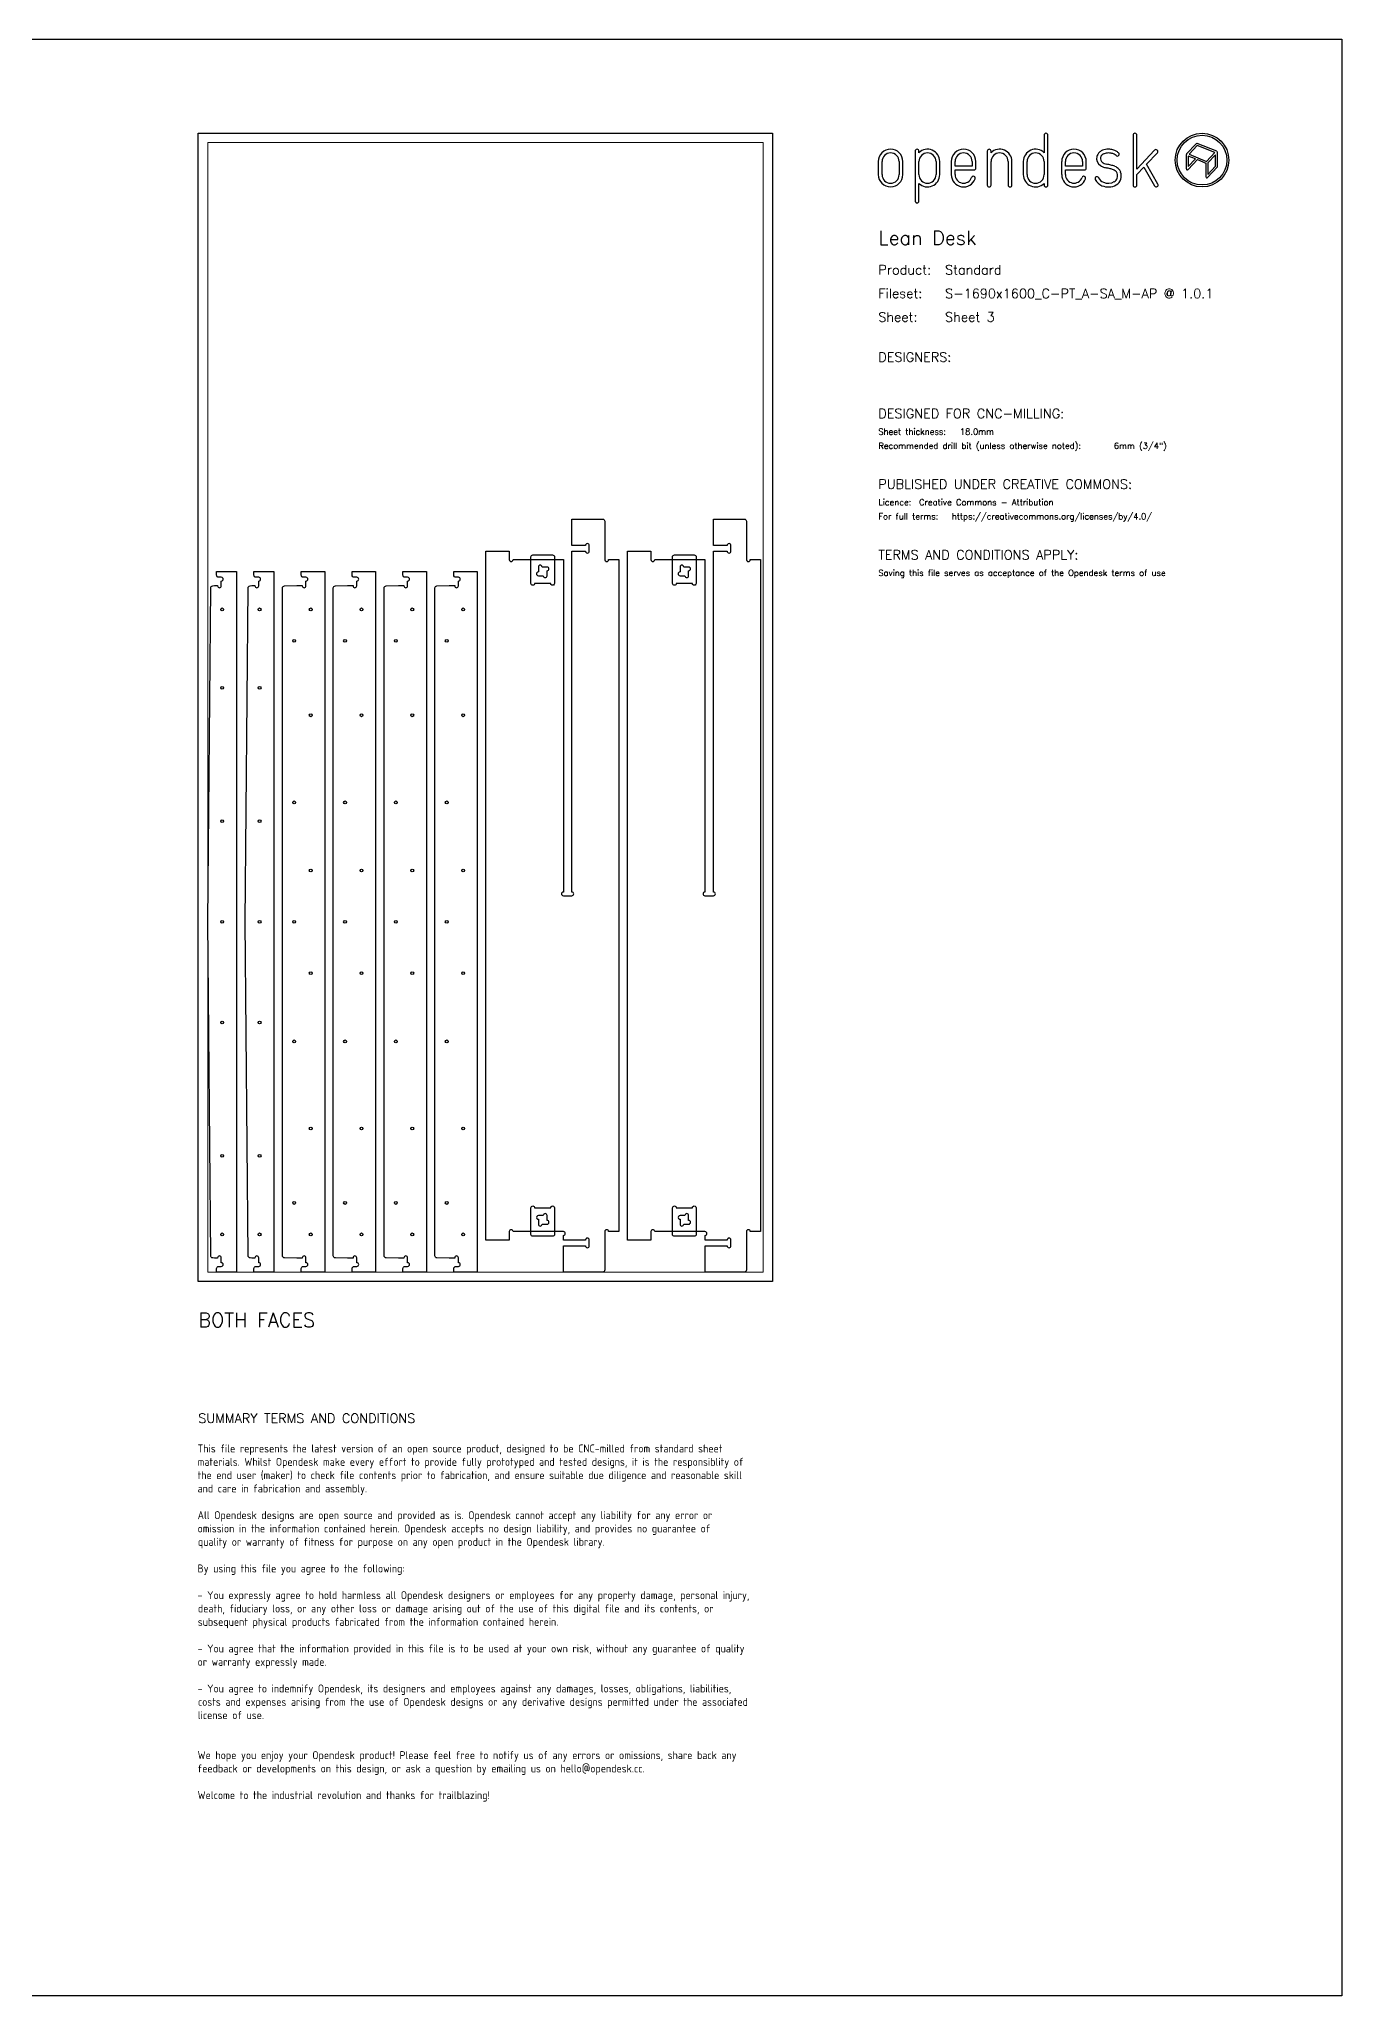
# Model space of a CAD drawing. Header units: millimetres. Extents: x -300 to 5880, y -300 to 4158.
# Drawn here: x 3112 to 5880, y 0 to 4158 of the extents above; entities that cross this region are included whole.
import ezdxf
from ezdxf.enums import TextEntityAlignment as Align

# ---------------------------------------------------------------- set-up
doc = ezdxf.new("R2010")
doc.units = ezdxf.units.MM
doc.layers.add('00-NOPRINT_TEXT', color=7, linetype='Continuous', lineweight=25)
doc.layers.add('00_NOPRINT_TOLERANCE', color=7, linetype='Continuous', lineweight=5)
for name, color, linetype, lineweight, true_color in [('BOARD_$TH-NOMINAL', 3, 'Continuous', 30, 0x00ff00), ('TOP-CUT-INSIDE_18.0MM', 1, 'Continuous', 25, 0xff1c00), ('TOP-CUT-OUTSIDE_18.0MM', 220, 'Continuous', 25, 0xff00d1), ('TOP-HOLE-6.0MM-DIAM_14.0MM', 220, 'Continuous', 25, 0xff00c7), ('TOP-HOLE-6.0MM-DIAM_18.0MM', 3, 'Continuous', 25, 0x00ff0c), ('TOP-POCKET-INSIDE_9.0MM', 60, 'Continuous', 25, 0xb0ff00)]:
    doc.layers.add(name, color=color, linetype=linetype, lineweight=lineweight, true_color=true_color)
doc.styles.add('OD-ISOCP-17_221', font='isocp.shx')
doc.styles.add('OD-ISOCP-17_222', font='isocp.shx')
doc.styles.add('OD-ISOCP-17_223', font='isocp.shx')
doc.styles.add('OD-ISOCP-17_224', font='isocp.shx')
doc.styles.add('OD-ISOCP-17_225', font='isocp.shx')
doc.styles.add('OD-ISOCP-17_226', font='isocp.shx')
doc.styles.add('OD-ISOCP-17_227', font='isocp.shx')
doc.styles.add('OD-ISOCP-17_228', font='isocp.shx')
doc.styles.add('OD-ISOCP-17_229', font='isocp.shx')
doc.styles.add('OD-ISOCP-17_230', font='isocp.shx')
doc.styles.add('OD-ISOCP-17_231', font='isocp.shx')
doc.styles.add('OD-ISOCP-17_232', font='isocp.shx')
doc.styles.add('OD-ISOCP-17_233', font='isocp.shx')
doc.styles.add('OD-ISOCP-17_234', font='isocp.shx')
doc.styles.add('OD-ISOCP-17_235', font='isocp.shx')
doc.styles.add('OD-ISOCP-17_236', font='isocp.shx')
doc.styles.add('OD-ISOCP-17_237', font='isocp.shx')
doc.styles.add('OD-ISOCP-17_238', font='isocp.shx')
doc.styles.add('OD-ISOCP-17_239', font='isocp.shx')
doc.styles.add('OD-SIMPLEX-13_86', font='simplex.shx')
doc.styles.add('OD-SIMPLEX-20_82', font='simplex.shx')
doc.styles.add('OD-SIMPLEX-20_86', font='simplex.shx')
doc.styles.add('OD-SIMPLEX-30_83', font='simplex.shx')
doc.styles.add('OD-SIMPLEX-30_87', font='simplex.shx')

# ---------------------------------------------------------------- blocks, each defined once
blk = doc.blocks.new('Borders Opendesk_7')
at = {"layer": '00-NOPRINT_TEXT'}
for p, q in [((0, 4158), (5880, 4158)), ((5880, 4158), (5880, 0)), ((5247.4, 3954), (5247.4, 3916.7)), ((5255.3, 3848), (5255.3, 3954)), ((5436.4, 3954), (5436.4, 3848)), ((5444.4, 3881.9), (5444.4, 3954)), ((4973.4, 3920.1), (4973.4, 3814.1)), ((4981.3, 3916.7), (4981.3, 3920.1)), ((5126.6, 3920.1), (5126.6, 3848)), ((5134.5, 3916.7), (5134.5, 3920.1)), ((5482.1, 3922), (5444.4, 3881.9)), ((5464.8, 3892.1), (5487.9, 3916.6)), ((5549.5, 3912.6), (5549.5, 3882.2)), ((5570.5, 3935.8), (5550.1, 3914)), ((5553.7, 3909.6), (5553.7, 3887.4)), ((5568.8, 3903.5), (5553.7, 3909.6)), ((5572.6, 3931.9), (5555.2, 3913.4)), ((5555.2, 3913.4), (5592.6, 3898.3)), ((5610, 3916.9), (5572.6, 3931.9)), ((5614.4, 3919.6), (5572.8, 3936.3)), ((5592.6, 3898.3), (5610, 3916.9)), ((5611.5, 3912.4), (5595.2, 3895.1)), ((5611.5, 3888.1), (5611.5, 3912.4)), ((5615.7, 3887.3), (5615.7, 3917.6)), ((4895, 3898), (4895, 3870.1)), ((4902.9, 3870.1), (4902.9, 3898)), ((4939.3, 3898), (4939.3, 3870.1)), ((4947.3, 3870.1), (4947.3, 3898)), ((4981.3, 3870.1), (4981.3, 3898)), ((5017.7, 3898), (5017.7, 3870.1)), ((5025.6, 3870.1), (5025.6, 3898)), ((5050, 3898), (5050, 3870.1)), ((5058, 3888.1), (5058, 3898)), ((5094.4, 3888.1), (5058, 3888.1)), ((5058, 3870.1), (5058, 3880.1)), ((5058, 3880.1), (5098.3, 3880.1)), ((5094.4, 3898), (5094.4, 3888.1)), ((5102.3, 3884.1), (5102.3, 3898)), ((5134.5, 3848), (5134.5, 3898)), ((5170.9, 3898), (5170.9, 3848)), ((5178.9, 3848), (5178.9, 3898)), ((5203, 3898), (5203, 3870.1)), ((5211, 3870.1), (5211, 3898)), ((5247.4, 3898), (5247.4, 3870.1)), ((5284.6, 3898), (5284.6, 3870.1)), ((5292.6, 3888.1), (5292.6, 3898)), ((5329, 3888.1), (5292.6, 3888.1)), ((5292.6, 3870.1), (5292.6, 3880.1)), ((5292.6, 3880.1), (5332.9, 3880.1)), ((5329, 3898), (5329, 3888.1)), ((5336.9, 3884.1), (5336.9, 3898)), ((5444.4, 3870.4), (5459.1, 3886)), ((5444.4, 3848), (5444.4, 3870.4)), ((5459.1, 3886), (5482.1, 3846)), ((5489, 3850), (5464.8, 3892.1)), ((5553.1, 3880.8), (5572.9, 3901.9)), ((5553.7, 3887.4), (5568.8, 3903.5)), ((5572.9, 3901.9), (5591.1, 3894.5)), ((5591.1, 3894.5), (5591.1, 3865.5)), ((5594.7, 3864.1), (5615.1, 3885.8)), ((5595.2, 3895.1), (5595.2, 3870.7)), ((5595.2, 3870.7), (5611.5, 3888.1)), ((4981.3, 3814.1), (4981.3, 3851.4)), ((5247.4, 3851.4), (5247.4, 3848)), ((5880, 0), (0, 0))]:
    blk.add_line(p, q, dxfattribs=at)
for radius in [57, 52.9]:
    blk.add_circle((5582.9, 3901), radius, dxfattribs=at)
for centre, radius, start, end in [((5251.3, 3954), 3.97, 0, 180), ((5440.4, 3954), 3.97, 0, 180), ((4921.1, 3898), 26.1, 0, 180), ((4921.1, 3898), 18.2, 0, 180), ((4977.3, 3920.1), 3.97, 0, 180), ((4999.5, 3898), 26.1, 0, 134.1316), ((4999.5, 3898), 18.2, 0, 180), ((5076.2, 3898), 26.1, 0, 180), ((5076.2, 3898), 18.2, 0, 180), ((5130.6, 3920.1), 3.97, 0, 180), ((5152.7, 3898), 26.1, 0, 134.1316), ((5152.7, 3898), 18.2, 0, 180), ((5229.2, 3898), 26.1, 45.8684, 180), ((5229.2, 3898), 18.2, 0, 180), ((5310.8, 3898), 26.1, 0, 180), ((5310.8, 3898), 18.2, 0, 180), ((5377.2, 3904.5), 18.3, 167.0964, 235.8453), ((5375.9, 3904.8), 16.9, 150.5139, 167.0489), ((5377.5, 3903.4), 19, 138.9882, 149.267), ((5377.5, 3903.4), 19, 127.9168, 138.9882), ((5380.5, 3899.5), 24, 111.7012, 127.9168), ((5375.9, 3904.8), 8.99, 151.0519, 168.0238), ((5377.5, 3903.4), 11.1, 138.9882, 148.8091), ((5377.5, 3903.4), 11.1, 127.9168, 138.9882), ((5380.5, 3899.5), 16, 111.7012, 127.9168), ((5383.5, 3891.9), 32.1, 90, 111.7012), ((5383.5, 3891.9), 24.2, 90, 111.7012), ((5383.5, 3878.8), 45.3, 80.7104, 90), ((5383.5, 3878.8), 37.3, 80.7104, 90), ((5385.9, 3893.2), 22.7, 71.5035, 80.7104), ((5385.9, 3893.2), 30.7, 71.5035, 80.7104), ((5387.1, 3896.7), 19, 61.0356, 71.5035), ((5387.1, 3896.7), 26.9, 61.0356, 71.5035), ((5387.1, 3896.7), 19, 46.7983, 61.0356), ((5387.1, 3896.7), 26.9, 46.7983, 61.0356), ((5402.8, 3913.5), 3.97, 226.7983, 46.7983), ((5485, 3919.3), 3.97, 316.7135, 136.7135), ((5551.6, 3912.6), 2.06, 136.7696, 180), ((5572, 3934.4), 2.06, 68.0714, 136.7696), ((5613.6, 3917.6), 2.06, 0, 68.0714), ((4921.1, 3870.1), 26.1, 180, 0), ((4921.1, 3870.1), 18.2, 180, 0), ((4999.5, 3870.1), 18.2, 180, 0), ((4999.5, 3870.1), 26.1, 225.8684, 0), ((5076.2, 3870.1), 26.1, 180, 340.0258), ((5076.2, 3870.1), 18.2, 180, 340.0258), ((5098.3, 3884.1), 3.97, 270, 0), ((5229.2, 3870.1), 26.1, 180, 314.1316), ((5229.2, 3870.1), 18.2, 180, 0), ((5310.8, 3870.1), 26.1, 180, 340.0258), ((5310.8, 3870.1), 18.2, 180, 340.0258), ((5332.9, 3884.1), 3.97, 270, 0), ((5377.2, 3904.5), 10.3, 167.9603, 235.8613), ((5382, 3911.6), 26.9, 235.8511, 248.0912), ((5382, 3911.6), 18.9, 235.8511, 248.0912), ((5388.7, 3928.4), 44.9, 248.0912, 257.5385), ((5388.7, 3928.4), 37, 248.0912, 257.5385), ((5300, 3526.6), 366.5, 76.1947, 77.5385), ((5300, 3526.6), 374.5, 76.1947, 77.5385), ((5372.7, 3822.5), 61.9, 69.1442, 76.1947), ((5372.7, 3822.5), 69.8, 69.1442, 76.1947), ((5389.5, 3866.6), 14.6, 38.9291, 69.1442), ((5389.5, 3866.6), 22.5, 38.9291, 69.1442), ((5393.9, 3870.2), 8.99, 17.5834, 38.9291), ((5385.6, 3867.6), 17.6, 343.8033, 17.5834), ((5393.9, 3870.2), 16.9, 17.5834, 38.9291), ((5385.6, 3867.6), 25.5, 343.8033, 17.5834), ((5551.6, 3882.2), 2.06, 180, 316.7696), ((5613.6, 3887.3), 2.06, 316.7696, 0), ((5097, 3862.6), 3.97, 340.0258, 160.0258), ((5130.6, 3848), 3.97, 180, 0), ((5174.9, 3848), 3.97, 180, 0), ((5251.3, 3848), 3.97, 180, 0), ((5331.6, 3862.6), 3.97, 340.0258, 160.0258), ((5359.7, 3861.7), 3.97, 24.786, 204.786), ((5380.2, 3871.2), 26.6, 204.786, 247.9544), ((5380.2, 3871.2), 18.7, 204.786, 247.9544), ((5383.5, 3879.3), 35.4, 247.9544, 298.2026), ((5383.5, 3879.3), 27.4, 247.9544, 298.2026), ((5390.6, 3866.1), 12.5, 298.2026, 343.8033), ((5390.6, 3866.1), 20.4, 298.2026, 343.8033), ((5440.4, 3848), 3.97, 180, 0), ((5485.5, 3848), 3.97, 209.8417, 29.8417), ((5593.2, 3865.5), 2.06, 180, 316.7696), ((4977.3, 3814.1), 3.97, 180, 0)]:
    blk.add_arc(centre, radius, start, end, dxfattribs=at)
at = {"layer": '00_NOPRINT_TOLERANCE'}
for p, q in [((3450, 3958), (4670, 3958)), ((3450, 1518), (3450, 3958)), ((4670, 3958), (4670, 1518)), ((3470, 3938), (4650, 3938)), ((3470, 1538), (3470, 3938)), ((4650, 3938), (4650, 1538)), ((4670, 1518), (3450, 1518)), ((4650, 1538), (3470, 1538))]:
    blk.add_line(p, q, dxfattribs=at)
at = {"layer": 'BOARD_$TH-NOMINAL'}
for p, q in [((3450, 3958), (4670, 3958)), ((3450, 1518), (3450, 3958)), ((4670, 3958), (4670, 1518)), ((4670, 1518), (3450, 1518))]:
    blk.add_line(p, q, dxfattribs=at)
at = {"layer": '00-NOPRINT_TEXT'}
for s, height, style, p in [('Lean Desk', 30, 'OD-SIMPLEX-30_83', (4895, 3720.9)), ('Product:', 20, 'OD-SIMPLEX-20_82', (4895, 3657.9)), ('Standard', 20, 'OD-SIMPLEX-20_82', (5036.9, 3657.9)), ('Fileset:', 20, 'OD-SIMPLEX-20_82', (4895, 3607.7)), ('S-1690x1600_C-PT_A-SA_M-AP @ 1.0.1', 20, 'OD-SIMPLEX-20_82', (5036.9, 3607.6)), ('Sheet:', 20, 'OD-SIMPLEX-20_82', (4895, 3557.4)), ('Sheet 3', 20, 'OD-SIMPLEX-20_82', (5036.9, 3557.5)), ('DESIGNERS:', 20, 'OD-SIMPLEX-20_82', (4895, 3472.4)), ('DESIGNED FOR CNC-MILLING:', 20, 'OD-SIMPLEX-20_82', (4895, 3352.4)), ('Sheet thickness:', 13, 'OD-SIMPLEX-13_86', (4895, 3317.4)), ('18.0mm', 13, 'OD-SIMPLEX-13_86', (5068.3, 3317.4)), ('Recommended drill bit (unless otherwise noted):', 13, 'OD-SIMPLEX-13_86', (4895, 3287.4)), ('6mm (3/4")', 13, 'OD-SIMPLEX-13_86', (5395.5, 3287.4)), ('PUBLISHED UNDER CREATIVE COMMONS:', 20, 'OD-SIMPLEX-20_82', (4895, 3202.4)), ('Licence:', 13, 'OD-SIMPLEX-13_86', (4895, 3167.4)), ('Creative Commons - Attribution', 13, 'OD-SIMPLEX-13_86', (4981.5, 3167.4)), ('For full terms:', 13, 'OD-SIMPLEX-13_86', (4895, 3137.4)), ('https://creativecommons.org/licenses/by/4.0/', 13, 'OD-SIMPLEX-13_86', (5051.1, 3137.4)), ('TERMS AND CONDITIONS APPLY:', 20, 'OD-SIMPLEX-20_82', (4895, 3052.3)), ('Saving this file serves as acceptance of the Opendesk terms of use ', 13, 'OD-SIMPLEX-13_86', (4895, 3017.3))]:
    blk.add_text(s, height=height, dxfattribs=dict(at, style=style)).set_placement(p)
at = {"layer": '00-NOPRINT_TEXT', "color": 7}
for s, height, style, p in [('BOTH FACES', 30, 'OD-SIMPLEX-30_87', (3450, 1451.3)), ('SUMMARY TERMS AND CONDITIONS', 20, 'OD-SIMPLEX-20_86', (3450, 1237.4))]:
    blk.add_text(s, height=height, dxfattribs=dict(at, style=style)).set_placement(p, align=Align.TOP_LEFT)
for s, style, p in [('This file represents the latest version of an open source product, designed to be CNC-milled from standard sheet', 'OD-ISOCP-17_221', (3448.5, 1154.7)), ('materials. Whilst Opendesk make every effort to provide fully prototyped and tested designs, it is the responsiblity of', 'OD-ISOCP-17_222', (3448.5, 1126.3)), ('the end user (maker) to check file contents prior to fabrication, and ensure suitable due diligence and reasonable skill', 'OD-ISOCP-17_223', (3448.5, 1098)), ('and care in fabrication and assembly.', 'OD-ISOCP-17_224', (3448.5, 1069.7)), ('All Opendesk designs are open source and provided as is. Opendesk cannot accept any liability for any error or', 'OD-ISOCP-17_225', (3448.5, 1013)), ('omission in the information contained herein. Opendesk accepts no design liability, and provides no guarantee of', 'OD-ISOCP-17_226', (3448.5, 984.7)), ('quality or warranty of fitness for purpose on any open product in the Opendesk library.', 'OD-ISOCP-17_227', (3449.1, 956.3)), ('By using this file you agree to the following:', 'OD-ISOCP-17_228', (3448.5, 899.7)), ('- You expressly agree to hold harmless all Opendesk designers or employees for any property damage, personal injury,', 'OD-ISOCP-17_229', (3448.5, 843)), ('death, fiduciary loss, or any other loss or damage arising out of the use of this digital file and its contents, or', 'OD-ISOCP-17_230', (3449.1, 814.7)), ('subsequent physical products fabricated from the information contained herein.', 'OD-ISOCP-17_231', (3449, 786.3)), ('- You agree that the information provided in this file is to be used at your own risk, without any guarantee of quality', 'OD-ISOCP-17_232', (3448.5, 729.7)), ('or warranty expressly made.', 'OD-ISOCP-17_233', (3448.5, 701.3)), ('- You agree to indemnify Opendesk, its designers and employees against any damages, losses, obligations, liabilities,', 'OD-ISOCP-17_234', (3448.5, 644.7)), ('costs and expenses arising from the use of Opendesk designs or any derivative designs permitted under the associated', 'OD-ISOCP-17_235', (3449.1, 616.3)), ('license of use.', 'OD-ISOCP-17_236', (3448.8, 588)), ('We hope you enjoy your Opendesk product! Please feel free to notify us of any errors or omissions, share back any', 'OD-ISOCP-17_237', (3448.5, 503)), ('feedback or developments on this design, or ask a question by emailing us on hello@opendesk.cc.', 'OD-ISOCP-17_238', (3448.5, 474.7)), ('Welcome to the industrial revolution and thanks for trailblazing!', 'OD-ISOCP-17_239', (3448.5, 418))]:
    blk.add_text(s, height=17, dxfattribs=dict(at, style=style)).set_placement(p)

msp = doc.modelspace()

# ---------------------------------------------------------------- linework, layer by layer
at = {"layer": 'TOP-CUT-INSIDE_18.0MM'}
for points in [[(4172.6, 3017.8), (4183, 3017.8, 1), (4191, 3017.8), (4191, 3028.2, 1), (4191, 3036.2), (4180.6, 3036.2, 1), (4172.6, 3036.2), (4172.6, 3025.8, 1)], [(4473.6, 3025.8, 1), (4473.6, 3017.8), (4484, 3017.8, 1), (4492, 3017.8), (4492, 3028.2, 1), (4492, 3036.2), (4481.6, 3036.2, 1), (4473.6, 3036.2)]]:
    msp.add_lwpolyline(points, format="xyb", close=True, dxfattribs=at)
for points in [[(4172.6, 1650.2), (4172.6, 1639.8, 1), (4180.6, 1639.8), (4191, 1639.8, 1), (4191, 1647.8), (4191, 1658.2, 1), (4183, 1658.2), (4172.6, 1658.2, 1.000001), (4172.6, 1650.2)], [(4473.6, 1650.2), (4473.6, 1639.8, 1), (4481.6, 1639.8), (4492, 1639.8, 1), (4492, 1647.8), (4492, 1658.2, 1), (4484, 1658.2), (4473.6, 1658.2, 1.000001), (4473.6, 1650.2)]]:
    msp.add_lwpolyline(points, format="xyb", dxfattribs=at)
at = {"layer": 'TOP-CUT-OUTSIDE_18.0MM'}
for points in [[(4272.8, 3082.1), (4243.9, 3082.1), (4243.9, 3138), (4309.3, 3138, -0.414214), (4313.8, 3133.5), (4313.8, 3052, 1), (4321.8, 3052), (4343.8, 3052), (4343.8, 1624), (4321.8, 1624, 1), (4313.8, 1624), (4313.8, 1542.5, -0.414214), (4309.3, 1538), (4225.8, 1538), (4225.8, 1593.9), (4272.8, 1593.9, 1), (4280.8, 1593.9), (4280.8, 1606.1, 1), (4272.8, 1606.1), (4225.8, 1606.1), (4225.8, 1616, 0.997115), (4225.7, 1624), (4118.8, 1624, 1), (4110.8, 1624), (4110.8, 1606), (4060.8, 1606), (4060.8, 3070), (4110.8, 3070), (4110.8, 3052, 1), (4118.8, 3052), (4225.7, 3052), (4225.7, 2345.6, 1), (4225.7, 2337.6), (4243.9, 2337.6, 1), (4243.9, 2345.6), (4243.9, 3069.9), (4272.8, 3069.9, 1), (4280.8, 3069.9), (4280.8, 3082.1, 1)], [(4614.8, 3133.5), (4614.8, 3052, 1), (4622.8, 3052), (4644.8, 3052), (4644.8, 1624), (4622.8, 1624, 1), (4614.8, 1624), (4614.8, 1542.5, -0.414214), (4610.3, 1538), (4526.8, 1538), (4526.8, 1593.9), (4573.8, 1593.9, 1), (4581.8, 1593.9), (4581.8, 1606.1, 1), (4573.8, 1606.1), (4526.8, 1606.1), (4526.8, 1616, 0.997115), (4526.7, 1624), (4419.8, 1624, 1), (4411.8, 1624), (4411.8, 1606), (4361.8, 1606), (4361.8, 3070), (4411.8, 3070), (4411.8, 3052, 1), (4419.8, 3052), (4526.7, 3052), (4526.7, 2345.6, 1), (4526.7, 2337.6), (4544.9, 2337.6, 1), (4544.9, 2345.6), (4544.9, 3069.9), (4573.8, 3069.9, 1), (4581.8, 3069.9), (4581.8, 3082.1, 1), (4573.8, 3082.1), (4544.9, 3082.1), (4544.9, 3138), (4610.3, 3138, -0.414214)], [(3488.9, 3018.9), (3488.9, 3026.4), (3531.4, 3026.4), (3531.4, 1538), (3488.9, 1538), (3488.9, 1545.5, -0.414214), (3493.4, 1550), (3498.9, 1550, 1), (3498.9, 1558), (3498.9, 1568.2, 1), (3490.9, 1568.2), (3490.9, 1567.6), (3484.4, 1567.6), (3480.6, 1568.2, -0.389731), (3476.4, 1572.6), (3470, 2282.2), (3476.4, 2991.8, -0.389731), (3480.6, 2996.2), (3484.4, 2996.8), (3490.9, 2996.8), (3490.9, 2996.2, 1), (3498.9, 2996.2), (3498.9, 3006.4, 1), (3498.9, 3014.4), (3493.4, 3014.4, -0.414214)], [(3568.3, 3018.9), (3568.3, 3026.4), (3610.8, 3026.4), (3610.8, 1538), (3568.3, 1538), (3568.3, 1545.5, -0.414214), (3572.8, 1550), (3578.3, 1550, 1), (3578.3, 1558), (3578.3, 1568.2, 1), (3570.3, 1568.2), (3570.3, 1567.6), (3563.8, 1567.6), (3560, 1568.2, -0.389731), (3555.8, 1572.6), (3549.4, 2282.2), (3555.8, 2991.8, -0.389731), (3560, 2996.2), (3563.8, 2996.8), (3570.3, 2996.8), (3570.3, 2996.2, 1), (3578.3, 2996.2), (3578.3, 3006.4, 1), (3578.3, 3014.4), (3572.8, 3014.4, -0.414214)], [(3668.8, 3018.9), (3668.8, 3026.4), (3718.8, 3026.4), (3718.8, 1538), (3668.8, 1538), (3668.8, 1545.5, -0.414214), (3673.3, 1550), (3678.8, 1550, 1), (3678.8, 1558), (3678.8, 1568.2, 1), (3670.8, 1568.2), (3670.8, 1567.6), (3659.3, 1567.6), (3633.2, 1568.2, -0.407477), (3628.8, 1572.7), (3628.8, 2991.7, -0.407477), (3633.2, 2996.2), (3659.3, 2996.8), (3670.8, 2996.8), (3670.8, 2996.2, 1), (3678.8, 2996.2), (3678.8, 3006.4, 1), (3678.8, 3014.4), (3673.3, 3014.4, -0.414214)], [(3776.8, 3018.9), (3776.8, 3026.4), (3826.8, 3026.4), (3826.8, 1538), (3776.8, 1538), (3776.8, 1545.5, -0.414214), (3781.3, 1550), (3786.8, 1550, 1), (3786.8, 1558), (3786.8, 1568.2, 1), (3778.8, 1568.2), (3778.8, 1567.6), (3767.3, 1567.6), (3741.2, 1568.2, -0.407477), (3736.8, 1572.7), (3736.8, 2991.7, -0.407477), (3741.2, 2996.2), (3767.3, 2996.8), (3778.8, 2996.8), (3778.8, 2996.2, 1), (3786.8, 2996.2), (3786.8, 3006.4, 1), (3786.8, 3014.4), (3781.3, 3014.4, -0.414214)], [(3884.8, 3018.9), (3884.8, 3026.4), (3934.8, 3026.4), (3934.8, 1538), (3884.8, 1538), (3884.8, 1545.5, -0.414214), (3889.3, 1550), (3894.8, 1550, 1), (3894.8, 1558), (3894.8, 1568.2, 1), (3886.8, 1568.2), (3886.8, 1567.6), (3875.3, 1567.6), (3849.2, 1568.2, -0.407477), (3844.8, 1572.7), (3844.8, 2991.7, -0.407477), (3849.2, 2996.2), (3875.3, 2996.8), (3886.8, 2996.8), (3886.8, 2996.2, 1), (3894.8, 2996.2), (3894.8, 3006.4, 1), (3894.8, 3014.4), (3889.3, 3014.4, -0.414214)], [(3992.8, 3018.9), (3992.8, 3026.4), (4042.8, 3026.4), (4042.8, 1538), (3992.8, 1538), (3992.8, 1545.5, -0.414214), (3997.3, 1550), (4002.8, 1550, 1), (4002.8, 1558), (4002.8, 1568.2, 1), (3994.8, 1568.2), (3994.8, 1567.6), (3983.3, 1567.6), (3957.2, 1568.2, -0.407477), (3952.8, 1572.7), (3952.8, 2991.7, -0.407477), (3957.2, 2996.2), (3983.3, 2996.8), (3994.8, 2996.8), (3994.8, 2996.2, 1), (4002.8, 2996.2), (4002.8, 3006.4, 1), (4002.8, 3014.4), (3997.3, 3014.4, -0.414214)]]:
    msp.add_lwpolyline(points, format="xyb", close=True, dxfattribs=at)
at = {"layer": 'TOP-HOLE-6.0MM-DIAM_14.0MM'}
for centre in [(3688.8, 2946.2), (3796.8, 2946.2), (3904.8, 2946.2), (4012.8, 2946.2), (3653.8, 2879.5), (3761.8, 2879.5), (3869.8, 2879.5), (3977.8, 2879.5), (3688.8, 2721.2), (3796.8, 2721.2), (3904.8, 2721.2), (4012.8, 2721.2), (3653.8, 2536.2), (3761.8, 2536.2), (3869.8, 2536.2), (3977.8, 2536.2), (3688.8, 2391.2), (3796.8, 2391.2), (3904.8, 2391.2), (4012.8, 2391.2), (3653.8, 2282.2), (3761.8, 2282.2), (3869.8, 2282.2), (3977.8, 2282.2), (3688.8, 2173.2), (3796.8, 2173.2), (3904.8, 2173.2), (4012.8, 2173.2), (3653.8, 2028.2), (3761.8, 2028.2), (3869.8, 2028.2), (3977.8, 2028.2), (3688.8, 1843.2), (3796.8, 1843.2), (3904.8, 1843.2), (4012.8, 1843.2), (3653.8, 1684.9), (3761.8, 1684.9), (3869.8, 1684.9), (3977.8, 1684.9), (3688.8, 1618.2), (3796.8, 1618.2), (3904.8, 1618.2), (4012.8, 1618.2)]:
    msp.add_circle(centre, 3, dxfattribs=at)
at = {"layer": 'TOP-HOLE-6.0MM-DIAM_18.0MM'}
for centre in [(3500.9, 2946.2), (3580.3, 2946.2), (3500.9, 2779.5), (3580.3, 2779.5), (3500.9, 2496.2), (3580.3, 2496.2), (3500.9, 2282.2), (3580.3, 2282.2), (3500.9, 2068.2), (3580.3, 2068.2), (3500.9, 1784.9), (3580.3, 1784.9), (3500.9, 1618.2), (3580.3, 1618.2)]:
    msp.add_circle(centre, 3, dxfattribs=at)
at = {"layer": 'TOP-POCKET-INSIDE_9.0MM'}
for points in [[(4156.7, 3001.4), (4156.7, 3058, -0.414214), (4160.7, 3062), (4202.9, 3062, -0.414214), (4206.9, 3058), (4206.9, 3001.5, -1.007022), (4198.9, 3001.4), (4164.7, 3001.4, -1)], [(4457.7, 3001.4), (4457.7, 3058, -0.414214), (4461.7, 3062), (4503.9, 3062, -0.414214), (4507.9, 3058), (4507.9, 3001.5, -1.007022), (4499.9, 3001.4), (4465.7, 3001.4, -1)], [(4156.7, 1674.6, -1), (4164.7, 1674.6), (4198.9, 1674.6, -1.007022), (4206.9, 1674.5), (4206.9, 1618, -0.414214), (4202.9, 1614), (4160.7, 1614, -0.414214), (4156.7, 1618)], [(4507.9, 1618, -0.414214), (4503.9, 1614), (4461.7, 1614, -0.414214), (4457.7, 1618), (4457.7, 1674.6, -1), (4465.7, 1674.6), (4499.9, 1674.6, -1.007022), (4507.9, 1674.5)]]:
    msp.add_lwpolyline(points, format="xyb", close=True, dxfattribs=at)

# ---------------------------------------------------------------- block references
msp.add_blockref('Borders Opendesk_7', (0, 0))

doc.saveas('drawing.dxf')
